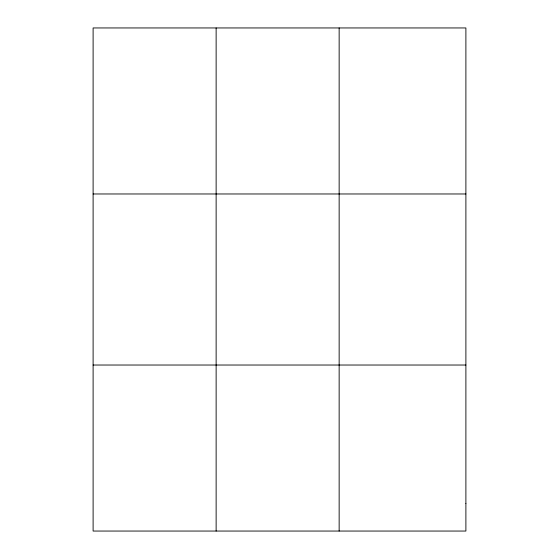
<?xml version="1.0" encoding="UTF-8"?>
<svg xmlns="http://www.w3.org/2000/svg" width="559" height="559" viewBox="0 0 559 559"><rect width="100%" height="100%" fill="white"/><g stroke="black" fill="none" stroke-linecap="round" stroke-linejoin="round"><path stroke-width="0.84" d="M216.13 27.95L216.13 531.05M339.145 27.95L339.145 531.05M93.108 193.973L465.892 193.973M93.108 365.027L465.892 365.027M465.892 503.379L465.892 531.05L93.108 531.05L93.108 27.95L465.892 27.95L465.892 503.379"/></g></svg>
